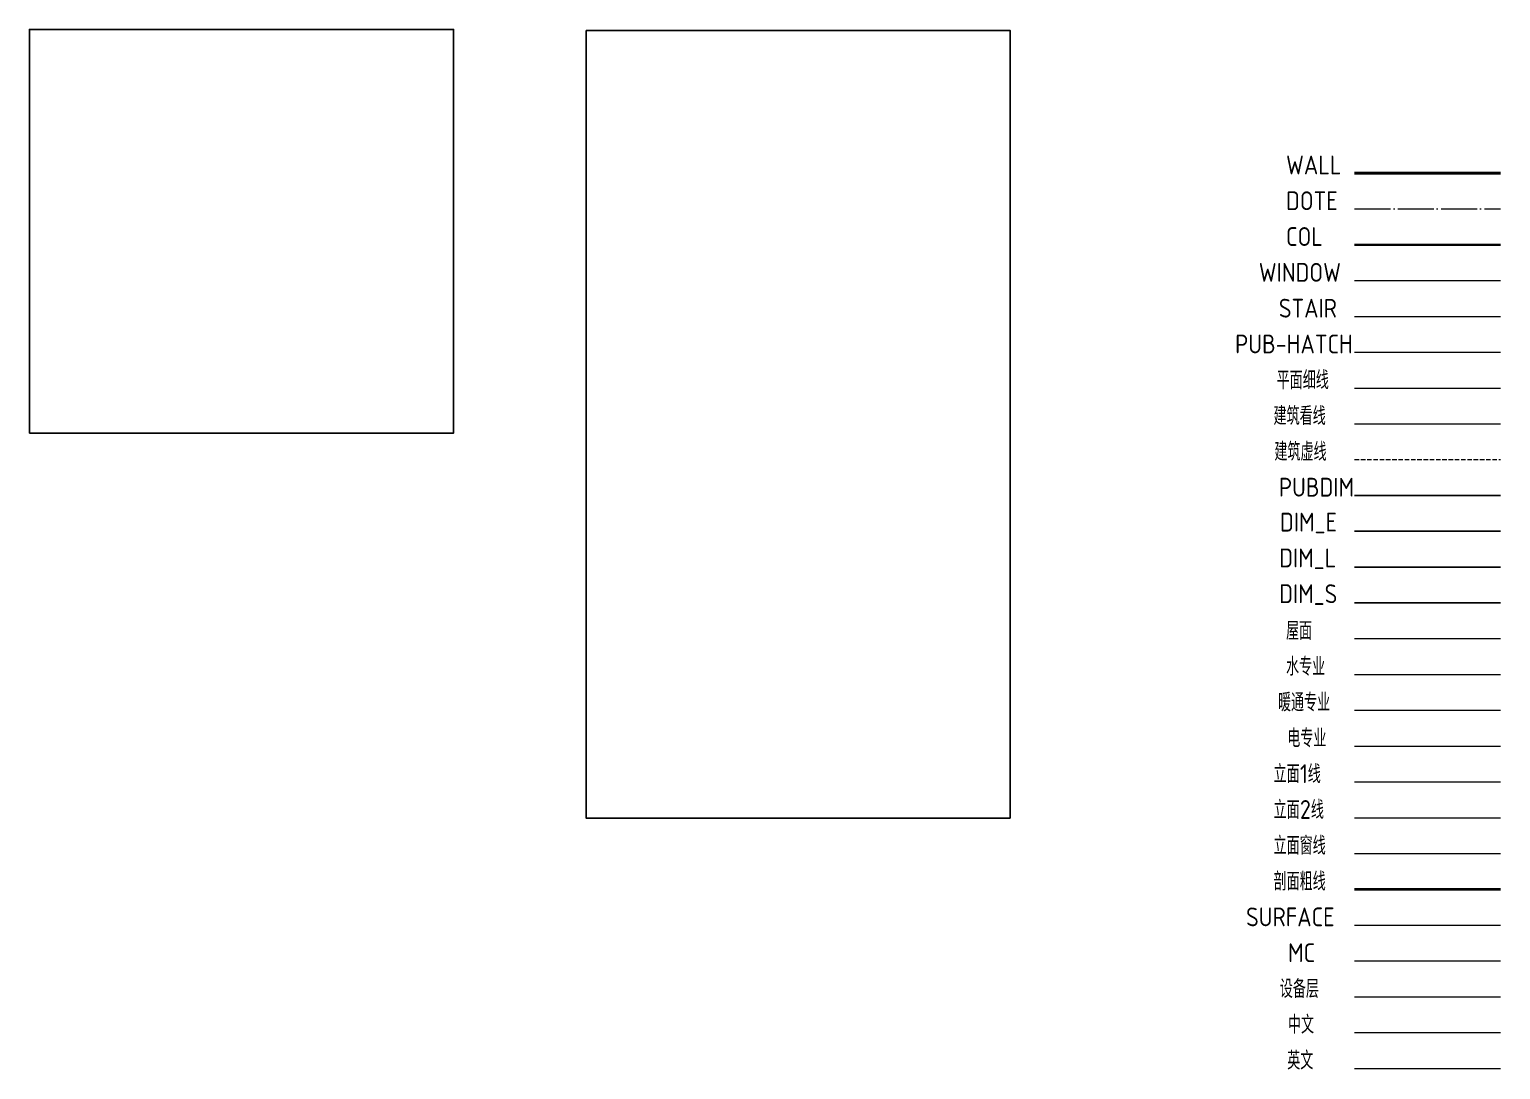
# Model space of a CAD drawing. Extents: x 238398 to 585159, y -66832 to 191977.
# Drawn here: x 238398 to 320612, y 33300 to 91396 of the extents above; entities that cross this region are included whole.
import ezdxf

# ---------------------------------------------------------------- set-up
doc = ezdxf.new("R2010")
doc.units = 0
doc.header["$LTSCALE"] = 1000
doc.header["$MEASUREMENT"] = 0
doc.linetypes.add('DASH', pattern=[0.35, 0.25, -0.1])
doc.linetypes.add('DOTE', pattern=[2.42, 2, -0.2, 0.02, -0.2])
doc.layers.get('0').update_dxf_attribs({"color": 8})
for name, color, linetype, lineweight in [('COLUMN', 8, 'Continuous', 30), ('DOTE', 8, 'DOTE', 13), ('MC', 8, 'Continuous', 18), ('PUB_HATCH', 8, 'Continuous', 5), ('PUB_TEXT', 8, 'Continuous', 20), ('S_SURFACE', 8, 'Continuous', 15), ('STAIR', 8, 'Continuous', 18), ('WALL', 8, 'Continuous', 40), ('WINDOW', 8, 'Continuous', 18), ('中文', 8, 'Continuous', 18), ('剖面粗线', 8, 'Continuous', 35), ('屋面', 8, 'Continuous', 20), ('平面细线', 8, 'Continuous', 15), ('建筑看线', 8, 'Continuous', 18), ('建筑虚线', 8, 'DASH', 15), ('暖通', 8, 'Continuous', 18), ('水', 8, 'Continuous', 18), ('电', 8, 'Continuous', 18), ('立面1线', 8, 'Continuous', 20), ('立面2线', 8, 'Continuous', 20), ('立面窗线', 8, 'Continuous', 15), ('英文', 8, 'Continuous', 18), ('设备层', 8, 'Continuous', 5)]:
    doc.layers.add(name, color=color, linetype=linetype, lineweight=lineweight)
for name, color, linetype in [('DIM_ELEV', 8, 'Continuous'), ('DIM_LEAD', 8, 'Continuous'), ('DIM_SYMB', 8, 'Continuous'), ('PUB_DIM', 8, 'Continuous')]:
    doc.layers.add(name, color=color, linetype=linetype)
doc.styles.get("Standard").update_dxf_attribs({"font": 'gbenor.shx', "bigfont": 'gbcbig.shx'})

msp = doc.modelspace()

# ---------------------------------------------------------------- linework, layer by layer
for points in [[(238398.4, 68846.1), (262098.4, 68846.1), (262098.4, 91396.1), (238398.4, 91396.1)], [(269503, 91346.1), (293203, 91346.1), (293203, 47346.1), (269503, 47346.1)]]:
    msp.add_lwpolyline(points, close=True)
at = {"layer": 'COLUMN'}
msp.add_lwpolyline([(312456.6, 79367.9), (320612.4, 79367.9)], dxfattribs=at)
at = {"layer": 'DIM_ELEV'}
msp.add_lwpolyline([(312456.6, 63367.9), (320612.4, 63367.9)], dxfattribs=at)
at = {"layer": 'DIM_LEAD'}
msp.add_lwpolyline([(312456.6, 61367.9), (320612.4, 61367.9)], dxfattribs=at)
at = {"layer": 'DIM_SYMB'}
msp.add_lwpolyline([(312456.6, 59367.9), (320612.4, 59367.9)], dxfattribs=at)
at = {"layer": 'DOTE'}
msp.add_lwpolyline([(312456.6, 81367.9), (320612.4, 81367.9)], dxfattribs=at)
at = {"layer": 'MC'}
msp.add_lwpolyline([(312456.6, 39367.9), (320612.4, 39367.9)], dxfattribs=at)
at = {"layer": 'PUB_DIM'}
msp.add_lwpolyline([(312456.6, 65367.9), (320612.4, 65367.9)], dxfattribs=at)
at = {"layer": 'PUB_HATCH'}
msp.add_lwpolyline([(312456.6, 73367.9), (320612.4, 73367.9)], dxfattribs=at)
at = {"layer": 'S_SURFACE'}
msp.add_lwpolyline([(312456.6, 41367.9), (320612.4, 41367.9)], dxfattribs=at)
at = {"layer": 'STAIR'}
msp.add_lwpolyline([(312456.6, 75367.9), (320612.4, 75367.9)], dxfattribs=at)
at = {"layer": 'WALL'}
msp.add_lwpolyline([(312456.6, 83367.9), (320612.4, 83367.9)], dxfattribs=at)
at = {"layer": 'WINDOW'}
msp.add_lwpolyline([(312456.6, 77367.9), (320612.4, 77367.9)], dxfattribs=at)
at = {"layer": '中文'}
msp.add_lwpolyline([(312456.6, 35367.9), (320612.4, 35367.9)], dxfattribs=at)
at = {"layer": '剖面粗线'}
msp.add_lwpolyline([(312456.6, 43367.9), (320612.4, 43367.9)], dxfattribs=at)
at = {"layer": '屋面'}
msp.add_lwpolyline([(312456.6, 57367.9), (320612.4, 57367.9)], dxfattribs=at)
at = {"layer": '平面细线'}
msp.add_lwpolyline([(312456.6, 71367.9), (320612.4, 71367.9)], dxfattribs=at)
at = {"layer": '建筑看线'}
msp.add_lwpolyline([(312456.6, 69367.9), (320612.4, 69367.9)], dxfattribs=at)
at = {"layer": '建筑虚线'}
msp.add_lwpolyline([(312456.6, 67367.9), (320612.4, 67367.9)], dxfattribs=at)
at = {"layer": '暖通'}
msp.add_lwpolyline([(312456.6, 53367.9), (320612.4, 53367.9)], dxfattribs=at)
at = {"layer": '水'}
msp.add_lwpolyline([(312456.6, 55367.9), (320612.4, 55367.9)], dxfattribs=at)
at = {"layer": '电'}
msp.add_lwpolyline([(312456.6, 51367.9), (320612.4, 51367.9)], dxfattribs=at)
at = {"layer": '立面1线'}
msp.add_lwpolyline([(312456.6, 49367.9), (320612.4, 49367.9)], dxfattribs=at)
at = {"layer": '立面2线'}
msp.add_lwpolyline([(312456.6, 47367.9), (320612.4, 47367.9)], dxfattribs=at)
at = {"layer": '立面窗线'}
msp.add_lwpolyline([(312456.6, 45367.9), (320612.4, 45367.9)], dxfattribs=at)
at = {"layer": '英文'}
msp.add_lwpolyline([(312456.6, 33367.9), (320612.4, 33367.9)], dxfattribs=at)
at = {"layer": '设备层'}
msp.add_lwpolyline([(312456.6, 37367.9), (320612.4, 37367.9)], dxfattribs=at)

# ---------------------------------------------------------------- texts
at = {"layer": 'PUB_TEXT'}
for s, height, p in [('WALL', 1050, (308622.3, 83302.1)), ('DOTE', 1050, (308622.3, 81302.1)), ('COL', 1050, (308622.3, 79302.1)), ('WINDOW', 1050, (307100.7, 77302.1)), ('STAIR', 1050, (308223.2, 75302.1)), ('PUB-HATCH', 1050, (305776.2, 73302.1)), ('平面细线', 1012.77, (308097, 71302.1)), ('建筑看线', 1012.77, (307923.9, 69302.1)), ('建筑虚线', 1012.77, (307973.7, 67302.1)), ('PUBDIM', 1050, (308223.7, 65302.1)), ('DIM_E', 1050, (308286.4, 63351.9)), ('DIM_L', 1050, (308239.4, 61351.9)), ('DIM_S', 1050, (308239.4, 59351.9)), ('屋面', 1012.77, (308622.3, 57302.1)), ('水专业', 1012.77, (308622.3, 55302.1)), ('暖通专业', 1012.77, (308173.3, 53302.1)), ('电专业', 1012.77, (308691.9, 51302.1)), ('立面', 1012.77, (307923.9, 49302.1)), ('1', 1050, (309398.3, 49302.1)), ('线', 1012.8, (309835.8, 49302.1)), ('立面', 1012.77, (307923.9, 47302.1)), ('2', 1050, (309398.3, 47302.1)), ('线', 1012.8, (310010.8, 47302.1)), ('立面窗线', 1012.77, (307923.9, 45302.1)), ('剖面粗线', 1012.77, (307923.9, 43302.1)), ('SURFACE', 1050, (306389.7, 41302.1)), ('MC', 1050, (308732.2, 39302.1)), ('设备层', 1012.77, (308274.1, 37302.1)), ('中文', 1012.77, (308732.2, 35302.1)), ('英文', 1012.77, (308688.6, 33302.1))]:
    msp.add_text(s, height=height, dxfattribs=at).set_placement(p)

doc.saveas('drawing.dxf')
